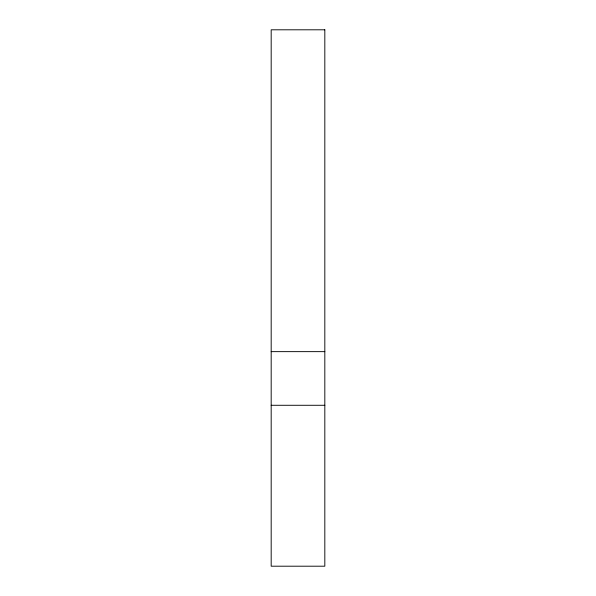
<?xml version="1.0" encoding="UTF-8"?>
<svg xmlns="http://www.w3.org/2000/svg" width="596" height="596" viewBox="0 0 596 596"><rect width="100%" height="100%" fill="white"/><g stroke="black" fill="none" stroke-linecap="round" stroke-linejoin="round"><path stroke-width="0.89" d="M271.18 351.64L324.82 351.64M271.18 405.28L324.82 405.28M324.82 29.8L271.18 29.8L271.18 566.2L324.82 566.2L324.82 29.8"/></g></svg>
